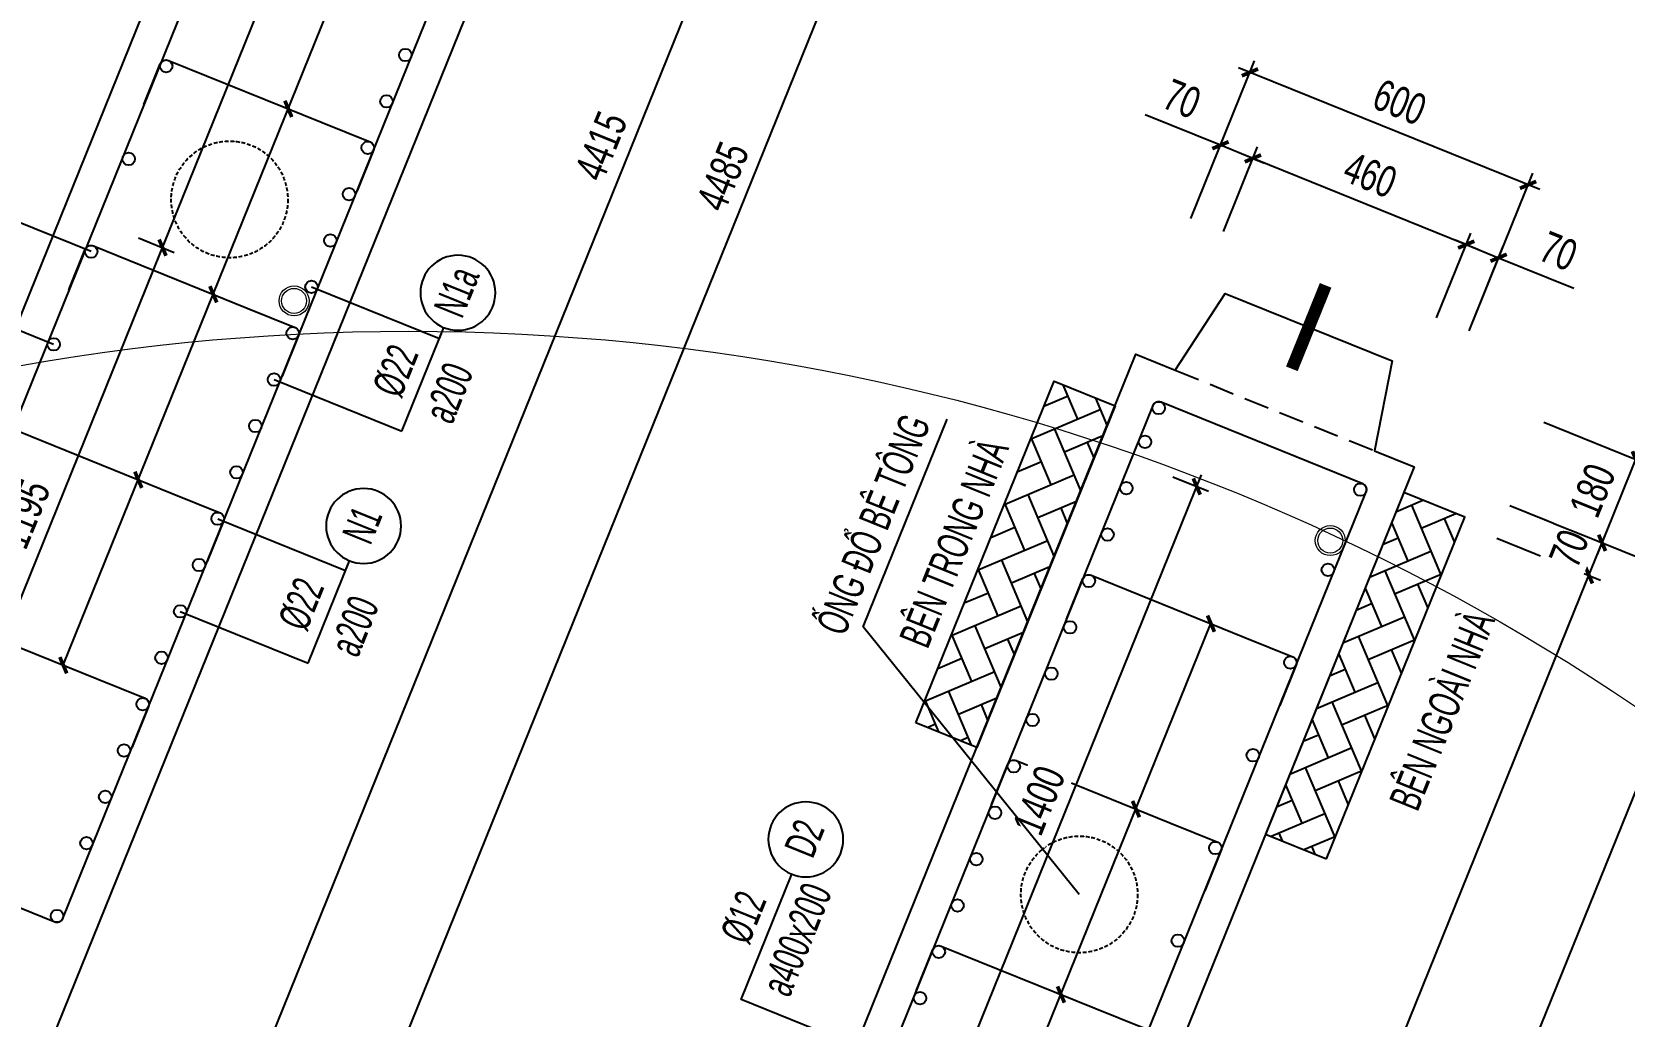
# Model space of a CAD drawing. Header units: millimetres. Extents: x -147841 to 368790, y -162721 to 84261.
# Drawn here: x 345095 to 348279, y -98673 to -96705 of the extents above; entities that cross this region are included whole.
import ezdxf
from ezdxf.enums import TextEntityAlignment as Align

# ---------------------------------------------------------------- set-up
doc = ezdxf.new("R2010")
doc.units = ezdxf.units.MM
doc.header["$LTSCALE"] = 1000
doc.header["$MEASUREMENT"] = 0
doc.header["$PDMODE"] = 1
doc.header["$PDSIZE"] = -10
doc.linetypes.add('DASHED', pattern=[0.75, 0.5, -0.25])
doc.linetypes.add('HIDDEN', pattern=[0.375, 0.25, -0.125])
doc.layers.get('0').update_dxf_attribs({"linetype": 'CONTINUOUS', "lineweight": 18})
doc.layers.get('DEFPOINTS').update_dxf_attribs({"color": 5, "linetype": 'CONTINUOUS', "lineweight": 18})
doc.layers.add('0-THAY', color=7, linetype='CONTINUOUS', lineweight=18)
doc.layers.add('ccu11-Dim', color=8, linetype='CONTINUOUS', lineweight=18)
for name, color, linetype in [('ccu11-Hatch', 250, 'CONTINUOUS'), ('ccu11-Khuat', 9, 'DASHED'), ('ccu11-Manh', 8, 'CONTINUOUS'), ('ccu11-Thep', 4, 'CONTINUOUS'), ('ccu11-Thepdai', 6, 'CONTINUOUS'), ('KC-Cotthep', 8, 'CONTINUOUS'), ('KC-Dim', 8, 'CONTINUOUS'), ('KC-Text', 31, 'CONTINUOUS'), ('KC-Thay', 7, 'CONTINUOUS')]:
    doc.layers.add(name, color=color, linetype=linetype)
doc.styles.add('ARIAL', font='arial.ttf', dxfattribs={"width": 0.7})
doc.styles.add('ccu11-dim', font='vnsimli.shx', dxfattribs={"width": 0.65, "bigfont": 'bigfont.shx'})
doc.dimstyles.new('2.5-25', dxfattribs={"dimscale": 25, "dimtxt": 2.5, "dimasz": 1, "dimexe": 1, "dimexo": 2, "dimgap": 1, "dimtad": 1, "dimdec": 1, "dimrnd": 5, "dimdsep": 46, "dimtxsty": 'ARIAL', "dimblk": 'ARCHTICK', "dimcen": -1, "dimdle": 1, "dimclrd": 256, "dimclre": 256, "dimclrt": 3, "dimadec": 0, "dimazin": 2, "dimtfac": 0.1, "dimtdec": 1, "dimtmove": 0, "dimatfit": 1, "dimldrblk": 'ARCHTICK', "dimfxl": 1, "dimtvp": 0.833333, "dimtfill": 1, "dimtolj": 1, "dimtzin": 12, "dimarcsym": 0})
doc.dimstyles.new('ccu11-100x4', dxfattribs={"dimscale": 100, "dimtxt": 2.5, "dimasz": 1, "dimexe": 1, "dimexo": 2, "dimgap": 1, "dimtad": 1, "dimdec": 0, "dimlfac": 0.25, "dimdsep": 46, "dimtxsty": 'ccu11-dim', "dimblk": 'ARCHTICK', "dimcen": -1, "dimdle": 1, "dimclrd": 256, "dimclre": 256, "dimclrt": 31, "dimadec": 0, "dimazin": 2, "dimtfac": 0.1, "dimtdec": 0, "dimtmove": 0, "dimatfit": 1, "dimldrblk": 'ARCHTICK', "dimfxl": 1, "dimtvp": 0.833333, "dimtolj": 1, "dimtzin": 12, "dimarcsym": 0})

# ---------------------------------------------------------------- blocks, each defined once
blk = doc.blocks.new('_ARCHTICK')
at = {"color": 0, "linetype": 'ByBlock', "const_width": 0.3}
blk.add_lwpolyline([(-0.5, -0.5), (0.5, 0.5)], dxfattribs=at)
blk = doc.blocks.new('*D840')
at = {"layer": 'DEFPOINTS', "color": 0, "linetype": 'ByBlock', "ltscale": 30, "transparency": 16777216}
for p in [(346882.9, -94815.3), (347113.5, -94908.6), (345102.7, -98857.6)]:
    blk.add_point(p, dxfattribs=at)
at = {"layer": 'KC-Dim', "linetype": 'ByBlock', "lineweight": -2, "ltscale": 30, "transparency": 16777216}
for p, q in [((346929.3, -94834.1), (347136.7, -94918)), ((345448.6, -99024.5), (347122.9, -94885.4)), ((345149, -98876.4), (345481.2, -99010.7))]:
    blk.add_line(p, q, dxfattribs=at)
at = {"layer": 'KC-Dim', "linetype": 'ByBlock', "lineweight": -2, "ltscale": 30, "transparency": 16777216, "xscale": 25, "yscale": 25, "zscale": 25}
for p, rotation in [((347113.5, -94908.6), 67.97712838423003), ((345458, -99001.4), 247.97712838423)]:
    blk.add_blockref('_ARCHTICK', p, dxfattribs=dict(at, rotation=rotation))
at = {"layer": 'KC-Dim', "color": 3, "linetype": 'ByBlock', "ltscale": 30, "transparency": 16777216, "insert": (346233, -96933.6), "char_height": 62.5, "attachment_point": 5, "rotation": 67.9771, "style": 'ARIAL', "bg_fill": 3, "box_fill_scale": 1.25, "bg_fill_color": 256, "bg_fill_true_color": 13158600, "bg_fill_transparency": 0}
blk.add_mtext('\\A1;4415', dxfattribs=at)
blk = doc.blocks.new('*D841')
at = {"layer": 'DEFPOINTS', "color": 0, "linetype": 'ByBlock', "ltscale": 30, "transparency": 16777216}
for p in [(346909.2, -94750.4), (347370.1, -94936.9), (345102.7, -98857.6)]:
    blk.add_point(p, dxfattribs=at)
at = {"layer": 'KC-Dim', "linetype": 'ByBlock', "lineweight": -2, "ltscale": 30, "transparency": 16777216}
for p, q in [((346955.5, -94769.2), (347393.3, -94946.3)), ((345679, -99117.7), (347379.5, -94913.7)), ((345149, -98876.4), (345711.6, -99103.9))]:
    blk.add_line(p, q, dxfattribs=at)
at = {"layer": 'KC-Dim', "linetype": 'ByBlock', "lineweight": -2, "ltscale": 30, "transparency": 16777216, "xscale": 25, "yscale": 25, "zscale": 25}
for p, rotation in [((347370.1, -94936.9), 67.97712838423003), ((345688.4, -99094.6), 247.97712838423)]:
    blk.add_blockref('_ARCHTICK', p, dxfattribs=dict(at, rotation=rotation))
at = {"layer": 'KC-Dim', "color": 3, "linetype": 'ByBlock', "ltscale": 30, "transparency": 16777216, "insert": (346476.5, -96994.4), "char_height": 62.5, "attachment_point": 5, "rotation": 67.9771, "style": 'ARIAL', "bg_fill": 3, "box_fill_scale": 1.25, "bg_fill_color": 256, "bg_fill_true_color": 13158600, "bg_fill_transparency": 0}
blk.add_mtext('\\A1;4485', dxfattribs=at)
blk = doc.blocks.new('*D848')
at = {"layer": 'DEFPOINTS', "color": 0, "linetype": 'ByBlock', "ltscale": 30, "transparency": 16777216}
for p in [(345261.8, -97098.6), (345356.1, -97136.7), (344813.7, -98206.4)]:
    blk.add_point(p, dxfattribs=at)
at = {"layer": 'KC-Dim', "linetype": 'ByBlock', "lineweight": -2, "ltscale": 30, "transparency": 16777216}
for p, q in [((344898.6, -98267.7), (345365.5, -97113.5)), ((345308.2, -97117.3), (345379.3, -97146.1)), ((344860.1, -98225.1), (344931.2, -98253.9))]:
    blk.add_line(p, q, dxfattribs=at)
at = {"layer": 'KC-Dim', "linetype": 'ByBlock', "lineweight": -2, "ltscale": 30, "transparency": 16777216, "xscale": 25, "yscale": 25, "zscale": 25}
for p, rotation in [((345356.1, -97136.7), 67.97712838423003), ((344908, -98244.5), 247.97712838423)]:
    blk.add_blockref('_ARCHTICK', p, dxfattribs=dict(at, rotation=rotation))
at = {"layer": 'KC-Dim', "color": 3, "linetype": 'ByBlock', "ltscale": 30, "transparency": 16777216, "insert": (345079.3, -97669.3), "char_height": 62.5, "attachment_point": 5, "rotation": 67.9771, "style": 'ARIAL', "bg_fill": 3, "box_fill_scale": 1.25, "bg_fill_color": 256, "bg_fill_true_color": 13158600, "bg_fill_transparency": 0}
blk.add_mtext('\\A1;1195', dxfattribs=at)
blk = doc.blocks.new('*D849')
at = {"layer": 'DEFPOINTS', "color": 0, "linetype": 'ByBlock', "ltscale": 30, "transparency": 16777216}
for p in [(345709.9, -95990.8), (345804.2, -96028.9), (345261.8, -97098.6)]:
    blk.add_point(p, dxfattribs=at)
at = {"layer": 'KC-Dim', "linetype": 'ByBlock', "lineweight": -2, "ltscale": 30, "transparency": 16777216}
for p, q in [((345346.7, -97159.9), (345813.6, -96005.7)), ((345756.3, -96009.5), (345827.4, -96038.3)), ((345308.2, -97117.3), (345379.3, -97146.1))]:
    blk.add_line(p, q, dxfattribs=at)
at = {"layer": 'KC-Dim', "linetype": 'ByBlock', "lineweight": -2, "ltscale": 30, "transparency": 16777216, "xscale": 25, "yscale": 25, "zscale": 25}
for p, rotation in [((345804.2, -96028.9), 67.97712838423003), ((345356.1, -97136.7), 247.97712838423)]:
    blk.add_blockref('_ARCHTICK', p, dxfattribs=dict(at, rotation=rotation))
at = {"layer": 'KC-Dim', "color": 3, "linetype": 'ByBlock', "ltscale": 30, "transparency": 16777216, "insert": (345527.4, -96561.5), "char_height": 62.5, "attachment_point": 5, "rotation": 67.9771, "style": 'ARIAL', "bg_fill": 3, "box_fill_scale": 1.25, "bg_fill_color": 256, "bg_fill_true_color": 13158600, "bg_fill_transparency": 0}
blk.add_mtext('\\A1;1195', dxfattribs=at)
blk = doc.blocks.new('A$C260038B3')
at = {"layer": '0-THAY', "linetype": 'Continuous'}
for radius in [120, 100]:
    blk.add_circle((0, 0), radius, dxfattribs=at)
blk = doc.blocks.new('*D855')
at = {"layer": 'DEFPOINTS', "color": 0, "linetype": 'ByBlock', "ltscale": 30, "transparency": 16777216}
for p in [(347978.1, -97698.6), (348208.7, -97791.9), (346197.8, -101741)]:
    blk.add_point(p, dxfattribs=at)
at = {"layer": 'KC-Dim', "linetype": 'ByBlock', "lineweight": -2, "ltscale": 30, "transparency": 16777216}
for p, q in [((348024.4, -97717.4), (348231.8, -97801.3)), ((346543.8, -101907.9), (348218, -97768.7)), ((346244.2, -101759.7), (346576.3, -101894.1))]:
    blk.add_line(p, q, dxfattribs=at)
at = {"layer": 'KC-Dim', "linetype": 'ByBlock', "lineweight": -2, "ltscale": 30, "transparency": 16777216, "xscale": 25, "yscale": 25, "zscale": 25}
for p, rotation in [((348208.7, -97791.9), 67.97712838424454), ((346553.2, -101884.7), 247.9771283842445)]:
    blk.add_blockref('_ARCHTICK', p, dxfattribs=dict(at, rotation=rotation))
at = {"layer": 'KC-Dim', "color": 3, "linetype": 'ByBlock', "ltscale": 30, "transparency": 16777216, "insert": (347328.2, -99817), "char_height": 62.5, "attachment_point": 5, "rotation": 67.9771, "style": 'ARIAL', "bg_fill": 3, "box_fill_scale": 1.25, "bg_fill_color": 256, "bg_fill_true_color": 13158600, "bg_fill_transparency": 0}
blk.add_mtext('\\A1;4415', dxfattribs=at)
blk = doc.blocks.new('*D856')
at = {"layer": 'DEFPOINTS', "color": 0, "linetype": 'ByBlock', "ltscale": 30, "transparency": 16777216}
for p in [(348004.3, -97633.8), (348465.3, -97820.2), (346197.8, -101741)]:
    blk.add_point(p, dxfattribs=at)
at = {"layer": 'KC-Dim', "linetype": 'ByBlock', "lineweight": -2, "ltscale": 30, "transparency": 16777216}
for p, q in [((348050.7, -97652.5), (348488.5, -97829.6)), ((346774.2, -102001.1), (348474.7, -97797)), ((346244.2, -101759.7), (346806.8, -101987.3))]:
    blk.add_line(p, q, dxfattribs=at)
at = {"layer": 'KC-Dim', "linetype": 'ByBlock', "lineweight": -2, "ltscale": 30, "transparency": 16777216, "xscale": 25, "yscale": 25, "zscale": 25}
for p, rotation in [((348465.3, -97820.2), 67.97712838424454), ((346783.6, -101977.9), 247.9771283842445)]:
    blk.add_blockref('_ARCHTICK', p, dxfattribs=dict(at, rotation=rotation))
at = {"layer": 'KC-Dim', "color": 3, "linetype": 'ByBlock', "ltscale": 30, "transparency": 16777216, "insert": (347571.7, -99877.7), "char_height": 62.5, "attachment_point": 5, "rotation": 67.9771, "style": 'ARIAL', "bg_fill": 3, "box_fill_scale": 1.25, "bg_fill_color": 256, "bg_fill_true_color": 13158600, "bg_fill_transparency": 0}
blk.add_mtext('\\A1;4485', dxfattribs=at)
blk = doc.blocks.new('*D857')
at = {"layer": 'DEFPOINTS', "color": 0, "linetype": 'ByBlock', "ltscale": 30, "transparency": 16777216}
for p in [(347530.7, -96786.2), (347393.8, -97124.6), (347950, -97349.6)]:
    blk.add_point(p, dxfattribs=at)
at = {"layer": 'KC-Dim', "linetype": 'ByBlock', "lineweight": -2, "ltscale": 30, "transparency": 16777216}
for p, q in [((347412.6, -97078.2), (347540.1, -96763)), ((348110.1, -97020.6), (347507.5, -96776.9)), ((347968.8, -97303.2), (348096.3, -96988))]:
    blk.add_line(p, q, dxfattribs=at)
at = {"layer": 'KC-Dim', "linetype": 'ByBlock', "lineweight": -2, "ltscale": 30, "transparency": 16777216, "xscale": 25, "yscale": 25, "zscale": 25}
for p, rotation in [((347530.7, -96786.2), 157.9771283854257), ((348086.9, -97011.2), 337.9771283854257)]:
    blk.add_blockref('_ARCHTICK', p, dxfattribs=dict(at, rotation=rotation))
at = {"layer": 'KC-Dim', "color": 3, "linetype": 'ByBlock', "ltscale": 30, "transparency": 16777216, "insert": (347830.1, -96846), "char_height": 62.5, "attachment_point": 5, "rotation": 337.9771, "style": 'ARIAL', "bg_fill": 3, "box_fill_scale": 1.25, "bg_fill_color": 256, "bg_fill_true_color": 13158600, "bg_fill_transparency": 0}
blk.add_mtext('\\A1;600', dxfattribs=at)
blk = doc.blocks.new('*D858')
at = {"layer": 'DEFPOINTS', "color": 0, "linetype": 'ByBlock', "ltscale": 30, "transparency": 16777216}
for p in [(347458.7, -97150.8), (347963.1, -97130.6), (347885.1, -97323.3)]:
    blk.add_point(p, dxfattribs=at)
at = {"layer": 'KC-Dim', "linetype": 'ByBlock', "lineweight": -2, "ltscale": 30, "transparency": 16777216}
for p, q in [((347477.5, -97104.5), (347546, -96935)), ((347513.5, -96948.8), (347986.3, -97140)), ((347903.9, -97277), (347972.5, -97107.5))]:
    blk.add_line(p, q, dxfattribs=at)
at = {"layer": 'KC-Dim', "linetype": 'ByBlock', "lineweight": -2, "ltscale": 30, "transparency": 16777216, "xscale": 25, "yscale": 25, "zscale": 25}
for p, rotation in [((347536.6, -96958.2), 157.9771283854257), ((347963.1, -97130.6), 337.9771283854257)]:
    blk.add_blockref('_ARCHTICK', p, dxfattribs=dict(at, rotation=rotation))
at = {"layer": 'KC-Dim', "color": 3, "linetype": 'ByBlock', "ltscale": 30, "transparency": 16777216, "insert": (347771.2, -96991.6), "char_height": 62.5, "attachment_point": 5, "rotation": 337.9771, "style": 'ARIAL', "bg_fill": 3, "box_fill_scale": 1.25, "bg_fill_color": 256, "bg_fill_true_color": 13158600, "bg_fill_transparency": 0}
blk.add_mtext('\\A1;460', dxfattribs=at)
blk = doc.blocks.new('*D859')
at = {"layer": 'DEFPOINTS', "color": 0, "linetype": 'ByBlock', "ltscale": 30, "transparency": 16777216}
for p in [(347471.7, -96931.9), (347393.8, -97124.6), (347458.7, -97150.8)]:
    blk.add_point(p, dxfattribs=at)
at = {"layer": 'KC-Dim', "linetype": 'ByBlock', "lineweight": -2, "ltscale": 30, "transparency": 16777216}
for p, q in [((347471.7, -96931.9), (347321.4, -96871.1)), ((347412.6, -97078.2), (347481.1, -96908.7)), ((347536.6, -96958.2), (347471.7, -96931.9)), ((347477.5, -97104.5), (347546, -96935)), ((347536.6, -96958.2), (347559.8, -96967.5))]:
    blk.add_line(p, q, dxfattribs=at)
at = {"layer": 'KC-Dim', "linetype": 'ByBlock', "lineweight": -2, "ltscale": 30, "transparency": 16777216, "xscale": 25, "yscale": 25, "zscale": 25}
for p, rotation in [((347471.7, -96931.9), 337.9771283854257), ((347536.6, -96958.2), 157.9771283854257)]:
    blk.add_blockref('_ARCHTICK', p, dxfattribs=dict(at, rotation=rotation))
at = {"layer": 'KC-Dim', "color": 3, "linetype": 'ByBlock', "ltscale": 30, "transparency": 16777216, "insert": (347394.7, -96839.4), "char_height": 62.5, "attachment_point": 5, "rotation": 337.9771, "style": 'ARIAL', "bg_fill": 3, "box_fill_scale": 1.25, "bg_fill_color": 256, "bg_fill_true_color": 13158600, "bg_fill_transparency": 0}
blk.add_mtext('\\A1;70', dxfattribs=at)
blk = doc.blocks.new('*D860')
at = {"layer": 'DEFPOINTS', "color": 0, "linetype": 'ByBlock', "ltscale": 30, "transparency": 16777216}
for p in [(348028, -97156.9), (347885.1, -97323.3), (347950, -97349.6)]:
    blk.add_point(p, dxfattribs=at)
at = {"layer": 'KC-Dim', "linetype": 'ByBlock', "lineweight": -2, "ltscale": 30, "transparency": 16777216}
for p, q in [((347903.9, -97277), (347972.5, -97107.5)), ((347963.1, -97130.6), (347939.9, -97121.3)), ((347963.1, -97130.6), (348028, -97156.9)), ((347968.8, -97303.2), (348037.3, -97133.7)), ((348028, -97156.9), (348178.3, -97217.7))]:
    blk.add_line(p, q, dxfattribs=at)
at = {"layer": 'KC-Dim', "linetype": 'ByBlock', "lineweight": -2, "ltscale": 30, "transparency": 16777216, "xscale": 25, "yscale": 25, "zscale": 25}
for p, rotation in [((347963.1, -97130.6), 337.9771283854257), ((348028, -97156.9), 157.9771283854257)]:
    blk.add_blockref('_ARCHTICK', p, dxfattribs=dict(at, rotation=rotation))
at = {"layer": 'KC-Dim', "color": 3, "linetype": 'ByBlock', "ltscale": 30, "transparency": 16777216, "insert": (348147.7, -97143.9), "char_height": 62.5, "attachment_point": 5, "rotation": 337.9771, "style": 'ARIAL', "bg_fill": 3, "box_fill_scale": 1.25, "bg_fill_color": 256, "bg_fill_true_color": 13158600, "bg_fill_transparency": 0}
blk.add_mtext('\\A1;70', dxfattribs=at)
blk = doc.blocks.new('*D873')
at = {"layer": 'DEFPOINTS', "color": 0, "ltscale": 3000, "transparency": 16777216}
for p in [(348004.3, -97633.8), (347978.1, -97698.6)]:
    blk.add_point(p, dxfattribs=at)
at = {"layer": 'KC-Dim', "lineweight": -2, "ltscale": 3000, "transparency": 16777216}
for p, q in [((348050.7, -97652.5), (348258.1, -97736.4)), ((348024.4, -97717.4), (348231.8, -97801.3)), ((348199.3, -97815.1), (348244.3, -97703.8))]:
    blk.add_line(p, q, dxfattribs=at)
at = {"layer": 'KC-Dim', "lineweight": -2, "ltscale": 3000, "transparency": 16777216, "xscale": 25, "yscale": 25, "zscale": 25}
for p, rotation in [((348234.9, -97727), 67.97712838424454), ((348208.7, -97791.9), 247.9771283842445)]:
    blk.add_blockref('_ARCHTICK', p, dxfattribs=dict(at, rotation=rotation))
at = {"layer": 'KC-Dim', "color": 3, "ltscale": 3000, "transparency": 16777216, "insert": (348169, -97738.1), "char_height": 62.5, "attachment_point": 5, "rotation": 67.9771, "style": 'ARIAL', "bg_fill": 3, "box_fill_scale": 1.25, "bg_fill_color": 256, "bg_fill_true_color": 13158600, "bg_fill_transparency": 0}
blk.add_mtext('\\A1;70', dxfattribs=at)
at = {"layer": 'DEFPOINTS', "color": 0, "ltscale": 3000, "transparency": 16777216}
blk.add_point((348234.9, -97727), dxfattribs=at)
blk = doc.blocks.new('*D874')
at = {"layer": 'DEFPOINTS', "color": 0, "ltscale": 3000, "transparency": 16777216}
for p in [(348071.8, -97466.9), (348302.4, -97560.2), (348004.3, -97633.8)]:
    blk.add_point(p, dxfattribs=at)
at = {"layer": 'KC-Dim', "lineweight": -2, "ltscale": 3000, "transparency": 16777216}
for p, q in [((348118.2, -97485.6), (348325.6, -97569.5)), ((348225.5, -97750.2), (348311.8, -97537)), ((348050.7, -97652.5), (348258.1, -97736.4))]:
    blk.add_line(p, q, dxfattribs=at)
at = {"layer": 'KC-Dim', "color": 3, "ltscale": 3000, "transparency": 16777216, "insert": (348215.9, -97622.2), "char_height": 62.5, "attachment_point": 5, "rotation": 67.9771, "style": 'ARIAL', "bg_fill": 3, "box_fill_scale": 1.25, "bg_fill_color": 256, "bg_fill_true_color": 13158600, "bg_fill_transparency": 0}
blk.add_mtext('\\A1;180', dxfattribs=at)
at = {"layer": 'KC-Dim', "lineweight": -2, "ltscale": 3000, "transparency": 16777216, "xscale": 25, "yscale": 25, "zscale": 25}
for p, rotation in [((348302.4, -97560.2), 67.97712838424454), ((348234.9, -97727), 247.9771283842445)]:
    blk.add_blockref('_ARCHTICK', p, dxfattribs=dict(at, rotation=rotation))
blk = doc.blocks.new('*D872')
at = {"layer": 'DEFPOINTS', "color": 0, "linetype": 'ByBlock', "ltscale": 30, "transparency": 16777216}
for p in [(347330.1, -97576.3), (347424.3, -97614.4), (346805.1, -98874.1)]:
    blk.add_point(p, dxfattribs=at)
at = {"layer": 'KC-Dim', "linetype": 'ByBlock', "lineweight": -2, "ltscale": 30, "transparency": 16777216}
for p, q in [((346890, -98935.4), (347433.7, -97591.2)), ((347376.4, -97595), (347447.5, -97623.8)), ((346851.5, -98892.9), (346922.5, -98921.6))]:
    blk.add_line(p, q, dxfattribs=at)
at = {"layer": 'KC-Dim', "linetype": 'ByBlock', "lineweight": -2, "ltscale": 30, "transparency": 16777216, "xscale": 25, "yscale": 25, "zscale": 25}
for p, rotation in [((347424.3, -97614.4), 67.97712838424454), ((346899.4, -98912.2), 247.9771283842445)]:
    blk.add_blockref('_ARCHTICK', p, dxfattribs=dict(at, rotation=rotation))
at = {"layer": 'KC-Dim', "color": 3, "linetype": 'ByBlock', "ltscale": 30, "transparency": 16777216, "insert": (347109.1, -98242), "char_height": 62.5, "attachment_point": 5, "rotation": 67.9771, "style": 'ARIAL', "bg_fill": 3, "box_fill_scale": 1.25, "bg_fill_color": 256, "bg_fill_true_color": 13158600, "bg_fill_transparency": 0}
blk.add_mtext('\\A1;1400', dxfattribs=at)
blk = doc.blocks.new('att_thep_2')
blk.add_circle((-300, 0), 300)
at = {"color": 3, "style": 'ARIAL', "width": 0.6}
blk.add_attdef('DK', text='', height=250, dxfattribs=at).set_placement((467, 105), align=Align.CENTER)
at = {"color": 31, "style": 'ARIAL', "width": 0.6}
blk.add_attdef('SH', text='', height=250, dxfattribs=at).set_placement((-281, -111), align=Align.CENTER)
at = {"color": 2, "style": 'ARIAL', "width": 0.6}
blk.add_attdef('KC', text='', height=250, dxfattribs=at).set_placement((472, -355), align=Align.CENTER)

msp = doc.modelspace()

# ---------------------------------------------------------------- linework, layer by layer
at = {"layer": 'ccu11-Thep', "const_width": 25}
msp.add_lwpolyline([(347614.52, -97379), (347682.02, -97212.13)], dxfattribs=at)
at = {"layer": 'ccu11-Thepdai'}
msp.add_lwpolyline([(345156.72, -98477.77), (346667.88, -94741.82, 0.4142136), (346660.98, -94725.55), (346257.72, -94562.43, 0.4142136), (346241.44, -94569.34), (344730.29, -98305.28, 0.4142136), (344737.19, -98321.56), (345140.45, -98484.67, 0.4142136)], format="xyb", close=True, dxfattribs=at)
at = {"layer": 'KC-Thay', "flags": 128}
msp.add_lwpolyline([(345085.1, -98841.52), (342589.69, -100111.53), (342551.14, -100035.78), (342695.68, -99922.94), (342532.39, -99602.1), (342356.1, -99652.56), (342317.54, -99576.8), (344613.01, -98408.55), (346207.49, -94466.61), (346286.28, -94498.48), (346386.23, -94344.74), (346719.96, -94479.73), (346684.91, -94659.72), (346763.71, -94691.59), (345085.1, -98841.52)], dxfattribs=at)

# ---------------------------------------------------------------- next in the draw order: dimensions: what is measured, and where the dimension line sits
at = {"layer": 'KC-Dim', "linetype": 'ByBlock', "ltscale": 30}
dim = msp.add_linear_dim(base=(347113.48, -94908.58), p1=(345102.67, -98857.63), p2=(346882.91, -94815.32), angle=67.97713, dimstyle='2.5-25', dxfattribs=at)
dim.commit()
dim.dimension.update_dxf_attribs({"geometry": '*D840', "text_midpoint": (346232.98, -96933.63)})

# ---------------------------------------------------------------- next in the draw order: dimensions: what is measured, and where the dimension line sits
dim = msp.add_linear_dim(base=(347370.15, -94936.89), p1=(345102.67, -98857.63), p2=(346909.16, -94750.43), angle=67.97713, dimstyle='2.5-25', dxfattribs=at)
dim.commit()
dim.dimension.update_dxf_attribs({"geometry": '*D841', "text_midpoint": (346476.52, -96994.38)})

# ---------------------------------------------------------------- next in the draw order: linework, layer by layer
at = {"layer": 'ccu11-Khuat', "ltscale": 0.1}
msp.add_line((347381.46, -97381.81), (347780.09, -97543.05), dxfattribs=at)
at = {"layer": 'ccu11-Thep', "linetype": 'HIDDEN', "ltscale": 0.03}
msp.add_circle((345490.03, -97040.38), 116.6, dxfattribs=at)
at = {"layer": 'ccu11-Thep'}
for centre in [(345653.98, -97215.1), (345616.48, -97307.8), (345578.98, -97400.51), (347348.21, -97457.35), (347348.21, -97457.35), (345541.48, -97493.21), (347320.83, -97525.03), (345503.99, -97585.91), (345466.49, -97678.62), (345428.99, -97771.32), (345204.01, -98327.54), (345145.13, -98473.09)]:
    msp.add_circle(centre, 12.5, dxfattribs=at)
at = {"layer": 'ccu11-Thepdai'}
msp.add_lwpolyline([(346251.9, -101361.1), (347763.06, -97625.15, 0.4142136), (347756.15, -97608.88), (347352.89, -97445.76, 0.4142136), (347336.62, -97452.66), (345825.46, -101188.61, 0.4142136), (345832.36, -101204.89), (346235.62, -101368, 0.4142136)], format="xyb", close=True, dxfattribs=at)

# ---------------------------------------------------------------- next in the draw order: block references
at = {"layer": 'ccu11-Dim', "ltscale": 3000, "xscale": 0.25, "yscale": 0.25, "zscale": 0.25, "rotation": 67.97712838461085}
msp.add_blockref('A$C260038B3', (345619.14, -97243.11), dxfattribs=at)
at = {"layer": 'KC-Cotthep'}
ref = msp.add_blockref('att_thep_2', (345730.02, -97762.81), dxfattribs=dict(at, xscale=-0.25, yscale=0.25, zscale=0.25, rotation=67.97712838423413))
ref.add_attrib('KC', 'a200', dxfattribs={"layer": '0', "color": 2, "height": 62.5, "rotation": 67.97713, "style": 'ARIAL', "width": 0.6}).set_placement((345768.36, -97904.91), align=Align.CENTER)
ref.add_attrib('DK', '%%C22', dxfattribs={"layer": '0', "color": 2, "height": 62.5, "rotation": 67.97713, "style": 'ARIAL', "width": 0.6}).set_placement((345661.99, -97860.71), align=Align.CENTER)
ref.add_attrib('SH', 'N1', dxfattribs={"layer": '0', "color": 31, "height": 62.5, "rotation": 67.97713, "style": 'ARIAL', "width": 0.6}).set_placement((345784.36, -97702.78), align=Align.CENTER)
at = {"layer": 'KC-Dim', "linetype": 'ByBlock', "ltscale": 30, "xscale": 25, "yscale": 25, "zscale": 25, "rotation": 247.9771283846115}
msp.add_blockref('_ARCHTICK', (345457.61, -97230.06), dxfattribs=at)

# ---------------------------------------------------------------- next in the draw order: leaders
at = {"layer": 'ccu11-Manh', "ltscale": 10}
for points in [[(345653.98, -97215.1), (345909.72, -97318.55), (345918.64, -97296.49)], [(345578.98, -97400.51), (345834.73, -97503.95), (345918.63, -97296.53)], [(345466.49, -97678.62), (345722.23, -97782.06), (345730.03, -97762.78)]]:
    msp.add_leader(points, dimstyle='ccu11-100x4', override={"dimgap": 1, "dimtad": 0, "dimldrblk": 'None'}, dxfattribs=at)

# ---------------------------------------------------------------- next in the draw order: dimensions: what is measured, and where the dimension line sits
at = {"layer": 'KC-Dim', "linetype": 'ByBlock', "ltscale": 30}
dim = msp.add_linear_dim(base=(345356.1, -97136.71), p1=(344813.73, -98206.39), p2=(345261.83, -97098.58), angle=67.97713, dimstyle='2.5-25', dxfattribs=at)
dim.commit()
dim.dimension.update_dxf_attribs({"geometry": '*D848', "text_midpoint": (345079.29, -97669.28)})

# ---------------------------------------------------------------- next in the draw order: linework, layer by layer
at = {"layer": 'ccu11-Thep'}
for centre in [(345213.22, -97144.69), (345138.23, -97330.1), (345391.49, -97864.02), (345354, -97956.73), (345316.5, -98049.43), (345279, -98142.13), (345241.5, -98234.84)]:
    msp.add_circle(centre, 12.5, dxfattribs=at)
at = {"layer": 'ccu11-Thepdai', "flags": 128}
for points in [[(345018.83, -97591.93), (345051.64, -97510.82, -0.4142136), (345067.92, -97503.91), (345375.62, -97628.38), (345471.18, -97667.03, -0.4142136), (345478.08, -97683.3), (345445.27, -97764.42)], [(344868.84, -97962.74), (344901.65, -97881.63, -0.4142136), (344917.93, -97874.73), (345225.63, -97999.19), (345321.19, -98037.84, -0.4142136), (345328.09, -98054.12), (345295.28, -98135.23)]]:
    msp.add_lwpolyline(points, format="xyb", dxfattribs=at)
at = {"layer": 'KC-Thay', "flags": 128}
msp.add_lwpolyline([(346180.28, -101724.85), (343684.87, -102994.86), (343646.31, -102919.11), (343790.86, -102806.27), (343627.57, -102485.43), (343451.28, -102535.88), (343412.72, -102460.13), (345708.18, -101291.88), (347302.66, -97349.94), (347381.46, -97381.81), (347481.4, -97228.07), (347815.14, -97363.06), (347780.09, -97543.05), (347858.88, -97574.92), (346180.28, -101724.85)], dxfattribs=at)

# ---------------------------------------------------------------- next in the draw order: block references
at = {"layer": 'KC-Dim', "linetype": 'ByBlock', "ltscale": 30, "xscale": 25, "yscale": 25, "zscale": 25, "rotation": 247.9771283846115}
for p in [(345307.62, -97600.87), (345157.63, -97971.69)]:
    msp.add_blockref('_ARCHTICK', p, dxfattribs=at)

# ---------------------------------------------------------------- next in the draw order: dimensions: what is measured, and where the dimension line sits
at = {"layer": 'KC-Dim', "linetype": 'ByBlock', "ltscale": 30}
dim = msp.add_linear_dim(base=(345804.19, -96028.91), p1=(345261.83, -97098.58), p2=(345709.93, -95990.78), angle=67.97713, dimstyle='2.5-25', dxfattribs=at)
dim.commit()
dim.dimension.update_dxf_attribs({"geometry": '*D849', "text_midpoint": (345527.39, -96561.47)})

# ---------------------------------------------------------------- next in the draw order: leaders
at = {"layer": 'ccu11-Manh', "ltscale": 10}
for points in [[(345138.23, -97330.1), (344873.52, -97223.02), (344960.98, -97006.81)], [(345213.22, -97144.69), (344948.51, -97037.62), (344960.99, -97006.77)], [(345391.49, -97864.02), (345647.24, -97967.47), (345730.02, -97762.81)]]:
    msp.add_leader(points, dimstyle='ccu11-100x4', override={"dimgap": 1, "dimtad": 0, "dimldrblk": 'None'}, dxfattribs=at)

# ---------------------------------------------------------------- next in the draw order: linework, layer by layer
at = {"layer": 'ccu11-Thep'}
for centre in [(345841.47, -96751.58), (345363.21, -96773.88), (345803.97, -96844.29), (345766.47, -96936.99), (345288.22, -96959.28), (345728.97, -97029.69), (345691.48, -97122.4)]:
    msp.add_circle(centre, 12.5, dxfattribs=at)
at = {"layer": 'ccu11-Thepdai', "flags": 128}
for points in [[(345318.81, -96850.3), (345351.62, -96769.19, -0.4142136), (345367.9, -96762.29), (345675.6, -96886.75), (345771.16, -96925.4, -0.4142136), (345778.06, -96941.68), (345745.25, -97022.79)], [(345168.82, -97221.12), (345201.63, -97140, -0.4142136), (345217.91, -97133.1), (345525.61, -97257.57), (345621.17, -97296.22, -0.4142136), (345628.07, -97312.49), (345595.26, -97393.61)]]:
    msp.add_lwpolyline(points, format="xyb", dxfattribs=at)
at = {"layer": 'KC-Dim', "linetype": 'ByBlock', "ltscale": 30}
msp.add_lwpolyline([(345157.63, -97971.69), (346357.56, -95005.18)], dxfattribs=at)

# ---------------------------------------------------------------- next in the draw order: block references
at = {"layer": 'KC-Cotthep'}
ref = msp.add_blockref('att_thep_2', (345918.63, -97296.53), dxfattribs=dict(at, xscale=-0.25, yscale=0.25, zscale=0.25, rotation=67.97712838423413))
ref.add_attrib('KC', 'a200', dxfattribs={"layer": '0', "color": 2, "height": 62.5, "rotation": 67.97713, "style": 'ARIAL', "width": 0.6}).set_placement((345956.96, -97438.63), align=Align.CENTER)
ref.add_attrib('DK', '%%C22', dxfattribs={"layer": '0', "color": 2, "height": 62.5, "rotation": 67.97713, "style": 'ARIAL', "width": 0.6}).set_placement((345850.6, -97394.43), align=Align.CENTER)
ref.add_attrib('SH', 'N1a', dxfattribs={"layer": '0', "color": 31, "height": 62.5, "rotation": 67.97713, "style": 'ARIAL', "width": 0.6}).set_placement((345972.97, -97236.5), align=Align.CENTER)
at = {"layer": 'KC-Dim', "linetype": 'ByBlock', "ltscale": 30, "xscale": 25, "yscale": 25, "zscale": 25, "rotation": 247.9771283846115}
msp.add_blockref('_ARCHTICK', (345607.6, -96859.25), dxfattribs=at)

# ---------------------------------------------------------------- next in the draw order: dimensions: what is measured, and where the dimension line sits
at = {"layer": 'KC-Dim', "linetype": 'ByBlock', "ltscale": 30}
dim = msp.add_linear_dim(base=(347530.68, -96786.23), p1=(347950.03, -97349.58), p2=(347393.81, -97124.59), angle=157.97713, dimstyle='2.5-25', dxfattribs=at)
dim.commit()
dim.dimension.update_dxf_attribs({"geometry": '*D857', "text_midpoint": (347830.13, -96845.96)})

# ---------------------------------------------------------------- next in the draw order: dimensions: what is measured, and where the dimension line sits
for base, p1, p2, angle, picture, middle in [((347963.08, -97130.65), (347458.7, -97150.84), (347885.14, -97323.33), 157.97713, '*D858', (347771.2, -96991.65)), ((348208.66, -97791.91), (346197.84, -101740.96), (347978.09, -97698.65), 67.97713, '*D855', (347328.16, -99816.96))]:
    dim = msp.add_linear_dim(base=base, p1=p1, p2=p2, angle=angle, dimstyle='2.5-25', dxfattribs=at)
    dim.commit()
    dim.dimension.update_dxf_attribs({"geometry": picture, "text_midpoint": middle})

# ---------------------------------------------------------------- next in the draw order: linework, layer by layer
at = {"layer": 'KC-Thay', "flags": 128}
msp.add_lwpolyline([(347381.46, -97381.81), (347481.4, -97228.07), (347815.14, -97363.06), (347780.09, -97543.05)], dxfattribs=at)

# ---------------------------------------------------------------- next in the draw order: dimensions: what is measured, and where the dimension line sits
at = {"layer": 'KC-Dim', "linetype": 'ByBlock', "ltscale": 30}
for base, p1, p2, angle, picture, middle in [((347471.75, -96931.91), (347458.7, -97150.84), (347393.81, -97124.59), 157.97713, '*D859', (347394.75, -96839.38)), ((348027.97, -97156.9), (347885.14, -97323.33), (347950.03, -97349.58), 157.97713, '*D860', (348147.65, -97143.92)), ((348465.32, -97820.22), (346197.84, -101740.96), (348004.34, -97633.76), 67.97713, '*D856', (347571.7, -99877.71))]:
    dim = msp.add_linear_dim(base=base, p1=p1, p2=p2, angle=angle, dimstyle='2.5-25', dxfattribs=at)
    dim.commit()
    dim.dimension.update_dxf_attribs({"geometry": picture, "text_midpoint": middle})

# ---------------------------------------------------------------- next in the draw order: hatches: boundary and pattern name
at = {"layer": 'ccu11-Hatch', "ltscale": 3000}
h = msp.add_hatch(dxfattribs=at)
h.set_pattern_fill('AR-HBONE', color=256, scale=12.5, angle=67.97713, style=0)
h.set_pattern_definition([(22.97713, (311196.89, -155935.275), (65.55122, -26.514855), [150, -50]), (292.97713, (311242.92, -155915.757), (65.55122, -26.514855), [150, -50])])
h.paths.add_polyline_path([(347960.09, -97675.66), (347683.83, -98358.65), (347561.83, -98309.31), (347838.1, -97626.32)])

# ---------------------------------------------------------------- next in the draw order: linework, layer by layer
msp.add_lwpolyline([(347683.83, -98358.65), (347960.09, -97675.66), (347838.1, -97626.32), (347561.83, -98309.31)], close=True, dxfattribs=at)
at = {"layer": 'ccu11-Thep'}
for centre in [(347751.47, -97620.47), (347751.47, -97620.47), (347686.6, -97780.84), (347611.6, -97966.25), (347536.61, -98151.66)]:
    msp.add_circle(centre, 12.5, dxfattribs=at)
at = {"layer": 'ccu11-Thep', "linetype": 'HIDDEN', "ltscale": 0.03}
msp.add_circle((347189.38, -98430.05, 242.3), 116.6, dxfattribs=at)
at = {"layer": 'ccu11-Thepdai', "flags": 128}
for points in [[(347163.94, -97879.56), (347196.75, -97798.45, -0.4142136), (347213.03, -97791.55), (347520.73, -97916.01), (347616.29, -97954.66, -0.4142136), (347623.19, -97970.94), (347590.38, -98052.05)], [(347013.95, -98250.38), (347046.76, -98169.26, -0.4142136), (347063.04, -98162.36), (347370.74, -98286.83), (347466.3, -98325.48, -0.4142136), (347473.2, -98341.75), (347440.39, -98422.87)], [(346863.96, -98621.19), (346896.77, -98540.08, -0.4142136), (346913.05, -98533.17), (347220.75, -98657.64), (347316.31, -98696.29, -0.4142136), (347323.21, -98712.56), (347290.4, -98793.68)]]:
    msp.add_lwpolyline(points, format="xyb", dxfattribs=at)

# ---------------------------------------------------------------- next in the draw order: block references
at = {"layer": 'ccu11-Dim', "ltscale": 3000, "xscale": 0.25, "yscale": 0.25, "zscale": 0.25, "rotation": 67.97712838461085}
msp.add_blockref('A$C260038B3', (347691.36, -97722.4), dxfattribs=at)
at = {"layer": 'KC-Cotthep'}
ref = msp.add_blockref('att_thep_2', (346614.39, -98389.51), dxfattribs=dict(at, xscale=-0.25, yscale=0.25, zscale=0.25, rotation=67.97712838460127))
ref.add_attrib('KC', 'a400x200', dxfattribs={"layer": '0', "color": 2, "height": 62.5, "rotation": 67.97713, "style": 'ARIAL', "width": 0.6}).set_placement((346652.73, -98531.61), align=Align.CENTER)
ref.add_attrib('DK', '%%C12', dxfattribs={"layer": '0', "color": 215, "height": 62.5, "rotation": 67.97713, "style": 'ARIAL', "width": 0.6}).set_placement((346546.46, -98487.17), align=Align.CENTER)
ref.add_attrib('SH', 'D2', dxfattribs={"layer": '0', "color": 31, "height": 62.5, "rotation": 67.97713, "style": 'ARIAL', "width": 0.6}).set_placement((346668.66, -98329.67), align=Align.CENTER)

# ---------------------------------------------------------------- next in the draw order: texts
at = {"layer": 'KC-Text', "color": 1, "style": 'ARIAL', "width": 0.6}
msp.add_text('BÊN NGOÀI NHÀ', height=62.5, rotation=67.97713, dxfattribs=at).set_placement((347943.75, -98073.81), align=Align.CENTER)

# ---------------------------------------------------------------- next in the draw order: dimensions: what is measured, and where the dimension line sits
at = {"layer": 'KC-Dim', "ltscale": 3000}
dim = msp.add_linear_dim(base=(348234.91, -97727.02), p1=(347978.09, -97698.65), p2=(348004.34, -97633.76), angle=67.97713, dimstyle='2.5-25', dxfattribs=at)
dim.commit()
dim.dimension.update_dxf_attribs({"geometry": '*D873', "text_midpoint": (348221.78, -97759.47), "dimtype": 160})

# ---------------------------------------------------------------- next in the draw order: dimensions: what is measured, and where the dimension line sits
dim = msp.add_linear_dim(base=(348302.4, -97560.15), p1=(348004.34, -97633.76), p2=(348071.83, -97466.89), angle=67.97713, dimstyle='2.5-25', override={"dimtmove": 1}, dxfattribs=at)
dim.commit()
dim.dimension.update_dxf_attribs({"geometry": '*D874', "text_midpoint": (348268.66, -97643.59), "dimtype": 160})
at = {"layer": 'KC-Dim', "linetype": 'ByBlock', "ltscale": 30}
dim = msp.add_linear_dim(base=(347424.34, -97614.39), p1=(346805.1, -98874.11), p2=(347330.07, -97576.26), angle=67.97713, dimstyle='2.5-25', dxfattribs=at)
dim.commit()
dim.dimension.update_dxf_attribs({"geometry": '*D872', "text_midpoint": (347109.1, -98241.97)})

# ---------------------------------------------------------------- next in the draw order: hatches: boundary and pattern name
at = {"layer": 'ccu11-Hatch', "ltscale": 3000}
h = msp.add_hatch(dxfattribs=at)
h.set_pattern_fill('AR-HBONE', color=256, scale=12.5, angle=67.97713, style=0)
h.set_pattern_definition([(112.97713, (333059.883, -164838.66), (-65.55122, 26.514855), [150, -50]), (202.97713, (333040.365, -164792.626), (-65.55122, 26.514855), [150, -50])])
h.paths.add_polyline_path([(347139.02, -97403.55), (346862.76, -98086.55), (346984.75, -98135.89), (347261.02, -97452.9)])

# ---------------------------------------------------------------- next in the draw order: linework, layer by layer
msp.add_lwpolyline([(346862.76, -98086.55), (347139.02, -97403.55), (347261.02, -97452.9), (346984.75, -98135.89)], close=True, dxfattribs=at)
at = {"layer": 'ccu11-Thep'}
for centre in [(347283.34, -97617.73), (347245.84, -97710.43), (347208.34, -97803.14), (347170.84, -97895.84), (347133.35, -97988.54), (347095.85, -98081.25), (347058.35, -98173.95), (347020.85, -98266.65), (347461.61, -98337.06), (346983.36, -98359.36), (346945.86, -98452.06), (347386.62, -98522.47), (346908.36, -98544.76), (346870.86, -98637.47)]:
    msp.add_circle(centre, 12.5, dxfattribs=at)
at = {"layer": 'DEFPOINTS', "ltscale": 3000}
msp.add_circle((345848.8, -101687.74), 4383.81, dxfattribs=at)
at = {"layer": 'KC-Dim', "ltscale": 3000, "elevation": 242.3, "flags": 128}
msp.add_lwpolyline([(347189.38, -98430.05), (346757.41, -97894.86), (346925.48, -97479.35)], dxfattribs=at)
at = {"layer": 'KC-Dim', "linetype": 'ByBlock', "ltscale": 30}
msp.add_lwpolyline([(346252.81, -100855.02), (347452.73, -97888.51)], dxfattribs=at)
at = {"layer": 'KC-Dim', "ltscale": 3000, "flags": 128}
msp.add_lwpolyline([(347059.3, -98861.16), (346512.99, -98640.19), (346614.39, -98389.51)], dxfattribs=at)

# ---------------------------------------------------------------- next in the draw order: block references
at = {"layer": 'KC-Dim', "linetype": 'ByBlock', "ltscale": 30, "xscale": 25, "yscale": 25, "zscale": 25, "rotation": 247.9771283846115}
for p in [(347452.73, -97888.51), (347302.74, -98259.32), (347152.75, -98630.13)]:
    msp.add_blockref('_ARCHTICK', p, dxfattribs=at)

# ---------------------------------------------------------------- next in the draw order: texts
at = {"layer": 'KC-Text', "color": 1, "style": 'ARIAL', "width": 0.6}
msp.add_text('ỐNG ĐỔ BÊ TÔNG', height=62.5, rotation=67.97713, dxfattribs=at).set_placement((346719.66, -97916.13, 242.3))
msp.add_text('BÊN TRONG NHÀ', height=62.5, rotation=67.97713, dxfattribs=at).set_placement((346967.77, -97739.05), align=Align.CENTER)

doc.saveas('drawing.dxf')
